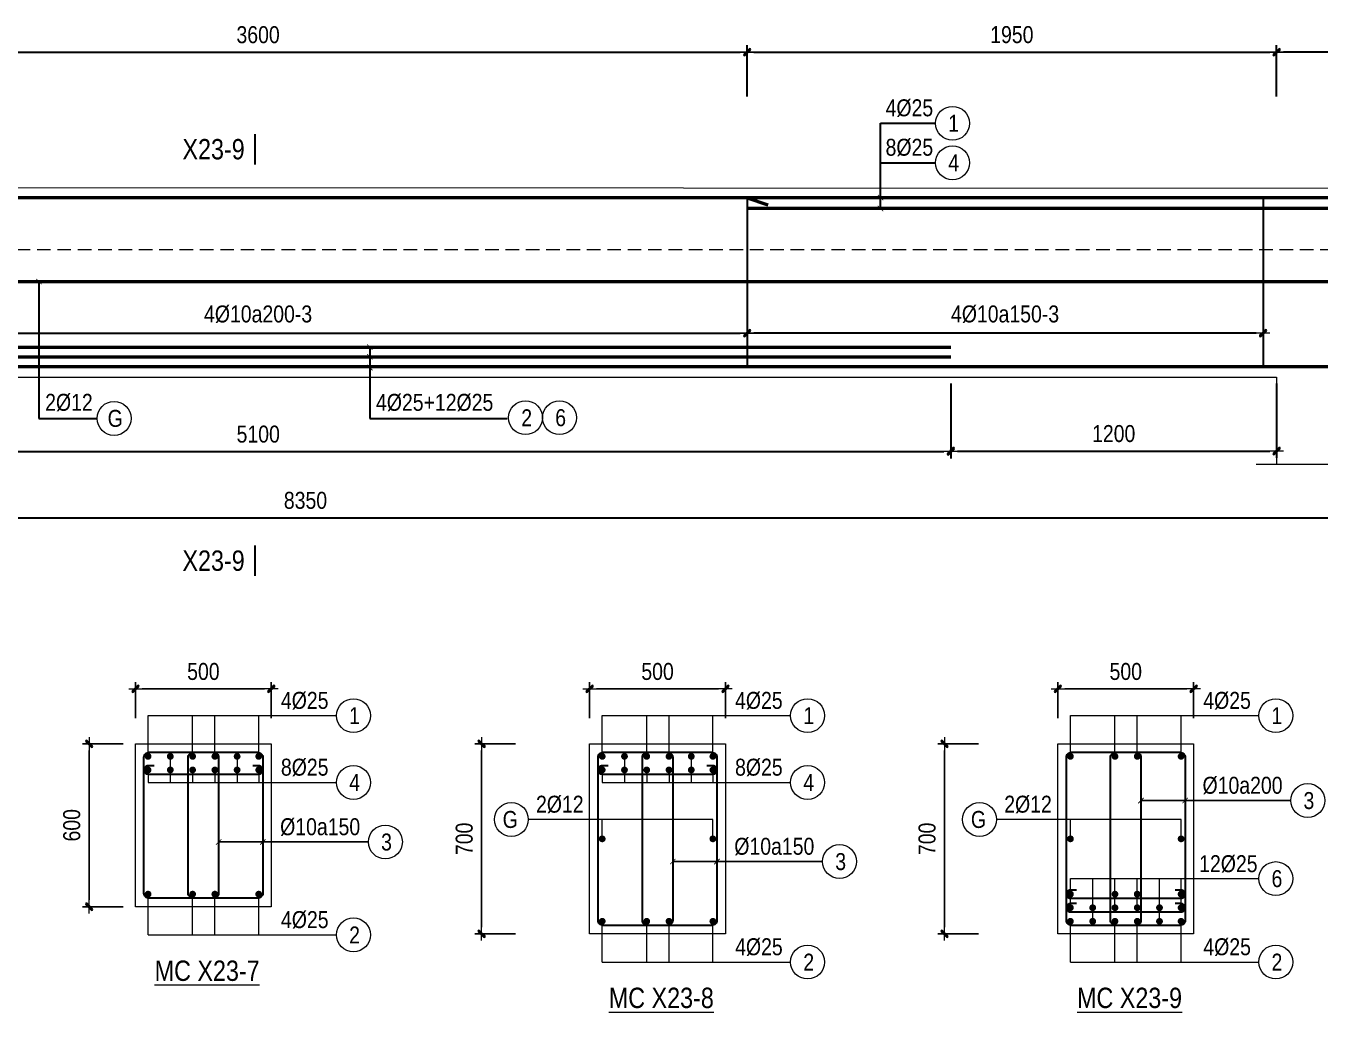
# Model space of a CAD drawing. Header units: millimetres. Extents: x 397144 to 8960116, y 345581 to 674207.
# Drawn here: x 4986558 to 4991324, y 654346 to 657979 of the extents above; entities that cross this region are included whole.
import ezdxf
from ezdxf.enums import TextEntityAlignment as Align
from ezdxf.xclip import XClip

# ---------------------------------------------------------------- set-up
doc = ezdxf.new("R2010")
doc.units = ezdxf.units.MM
doc.header["$XCLIPFRAME"] = 0
doc.header["$PDSIZE"] = -10
doc.linetypes.add('HIDDEN', pattern=[0.375, 0.25, -0.125])
doc.layers.get('0').update_dxf_attribs({"linetype": 'CONTINUOUS'})
doc.layers.get('Defpoints').update_dxf_attribs({"color": 12, "linetype": 'CONTINUOUS'})
for name, color, linetype, lineweight in [('CDAI', 8, 'CONTINUOUS', 30), ('CTHEP', 2, 'CONTINUOUS', 50), ('DBAO', 3, 'CONTINUOUS', 20), ('DGIONG', 4, 'CONTINUOUS', 13), ('KTH', 150, 'CONTINUOUS', 5), ('Net khuat', 8, 'HIDDEN', 13), ('STICK', 1, 'CONTINUOUS', 9), ('TEXT', 7, 'CONTINUOUS', 15)]:
    doc.layers.add(name, color=color, linetype=linetype, lineweight=lineweight)
doc.styles.add('Star-HelCon', font='VHELVCN_0.TTF')
doc.styles.add('TTP-HelCon', font='VHELVCN_0.TTF')
doc.styles.add('VNI-HELVE-CONDENSE', font='VHELVCN_0.TTF')
doc.dimstyles.new('kc-25', dxfattribs={"dimtxt": 62.5, "dimasz": 20, "dimexe": 20, "dimexo": 50, "dimgap": 25, "dimtad": 3, "dimdec": 0, "dimzin": 0, "dimdsep": 46, "dimtxsty": 'VNI-HELVE-CONDENSE', "dimblk": 'DIM', "dimcen": 2.5, "dimclrd": 256, "dimclre": 154, "dimclrt": 7, "dimaunit": 1, "dimadec": 0, "dimazin": 0, "dimtfac": 1, "dimtdec": 0, "dimtix": 1, "dimtmove": 0, "dimatfit": 3, "dimldrblk": 'DOT', "dimfxl": 1, "dimtolj": 1, "dimtzin": 0, "dimarcsym": 0})
doc.dimstyles.new('TTP-25', dxfattribs={"dimscale": 25, "dimtxt": 2.5, "dimasz": 1, "dimexe": 1, "dimexo": 1, "dimgap": 0.09, "dimtad": 0, "dimdec": 4, "dimrnd": 5, "dimzin": 9, "dimdsep": 46, "dimtxsty": 'TTP-HelCon', "dimblk": 'Stick1', "dimcen": 0.09, "dimdle": 1.5, "dimclrd": 256, "dimclre": 256, "dimclrt": 7, "dimadec": 0, "dimazin": 0, "dimtfac": 1, "dimtdec": 4, "dimtmove": 0, "dimatfit": 3, "dimldrblk": '_ArchTick1', "dimfxl": 1, "dimtvp": 1, "dimtolj": 1, "dimtzin": 0, "dimarcsym": 0})

# ---------------------------------------------------------------- blocks, each defined once
blk = doc.blocks.new('Stick1')
at = {"layer": 'STICK'}
h = blk.add_hatch(color=256, dxfattribs=at)
edge = h.paths.add_edge_path()
edge.add_line((0.3, 0.5), (-0.5, -0.3))
edge.add_arc((-0.4, -0.4), 0.141, 135, 315)
edge.add_line((-0.3, -0.5), (0.5, 0.3))
edge.add_arc((0.4, 0.4), 0.141, 315, 495)
blk.add_line((1, 0), (-1, 0), dxfattribs=at)
blk.add_lwpolyline([(0.3, 0.5), (-0.5, -0.3, 1), (-0.3, -0.5), (0.5, 0.3, 1), (0.3, 0.5, 1)], format="xyb", dxfattribs=at)
blk = doc.blocks.new('*D806')
at = {"layer": 'Defpoints', "color": 0, "ltscale": 500, "transparency": 16777216}
for p in [(4986961.8, 655537), (4986961.8, 655403.7), (4987461.8, 655403.7)]:
    blk.add_point(p, dxfattribs=at)
at = {"layer": 'KTH', "lineweight": -2, "ltscale": 500, "transparency": 16777216}
for p, q in [((4986961.8, 655428.7), (4986961.8, 655562)), ((4987461.8, 655428.7), (4987461.8, 655562)), ((4987436.8, 655537), (4986986.8, 655537))]:
    blk.add_line(p, q, dxfattribs=at)
at = {"layer": 'KTH', "lineweight": -2, "ltscale": 500, "transparency": 16777216, "xscale": 25, "yscale": 25, "zscale": 25, "rotation": 180}
blk.add_blockref('Stick1', (4986961.8, 655537), dxfattribs=at)
at = {"layer": 'KTH', "lineweight": -2, "ltscale": 500, "transparency": 16777216, "xscale": 25, "yscale": 25, "zscale": 25}
blk.add_blockref('Stick1', (4987461.8, 655537), dxfattribs=at)
at = {"layer": 'KTH', "color": 7, "ltscale": 500, "transparency": 16777216, "insert": (4987211.8, 655600.8), "char_height": 62.5, "attachment_point": 5, "style": 'TTP-HelCon'}
blk.add_mtext('\\A1;500', dxfattribs=at)
blk = doc.blocks.new('_ArchTick1')
at = {"color": 0, "const_width": 3.81}
blk.add_lwpolyline([(-12.7, -12.7), (12.7, 12.7)], dxfattribs=at)
blk = doc.blocks.new('*D807')
at = {"layer": 'Defpoints', "color": 0, "ltscale": 500, "transparency": 16777216}
for p in [(4986941, 655334.7), (4986791.1, 654734.7), (4986941, 654734.7)]:
    blk.add_point(p, dxfattribs=at)
at = {"layer": 'KTH', "lineweight": -2, "ltscale": 500, "transparency": 16777216}
for p, q in [((4986916, 655334.7), (4986766.1, 655334.7)), ((4986791.1, 655309.7), (4986791.1, 654759.7)), ((4986916, 654734.7), (4986766.1, 654734.7))]:
    blk.add_line(p, q, dxfattribs=at)
at = {"layer": 'KTH', "lineweight": -2, "ltscale": 500, "transparency": 16777216, "xscale": 25, "yscale": 25, "zscale": 25}
for p, rotation in [((4986791.1, 655334.7), 90), ((4986791.1, 654734.7), 270)]:
    blk.add_blockref('Stick1', p, dxfattribs=dict(at, rotation=rotation))
at = {"layer": 'KTH', "color": 7, "ltscale": 500, "transparency": 16777216, "insert": (4986727.3, 655034.7), "char_height": 62.5, "attachment_point": 5, "rotation": 90, "style": 'TTP-HelCon'}
blk.add_mtext('\\A1;600', dxfattribs=at)
blk = doc.blocks.new('DIM')
h = blk.add_hatch(color=1)
h.paths.add_polyline_path([(0.49, 0.29, 1), (0.29, 0.49), (-0.19, 0), (0.19, 0)])
h.paths.add_polyline_path([(0.19, 0), (-0.19, 0), (-0.49, -0.29, 1), (-0.29, -0.49)])
at = {"color": 9}
for p, q in [((-0.19, 0), (-1.5, 0)), ((0.19, 0), (1.5, 0))]:
    blk.add_line(p, q, dxfattribs=at)
at = {"color": 1}
for p, q in [((-0.49, -0.29), (0.29, 0.49)), ((-0.29, -0.49), (0.49, 0.29)), ((-0.19, 0), (0.19, 0))]:
    blk.add_line(p, q, dxfattribs=at)
blk.add_arc((-0.39, -0.39), 0.138, 135, 315, dxfattribs=at)
blk = doc.blocks.new('*D808')
at = {"layer": 'Defpoints', "color": 0, "ltscale": 500, "transparency": 16777216}
for p in [(4988634.1, 655537), (4988634.1, 655403.7), (4989134.1, 655403.7)]:
    blk.add_point(p, dxfattribs=at)
at = {"layer": 'KTH', "lineweight": -2, "ltscale": 500, "transparency": 16777216}
for p, q in [((4988634.1, 655428.7), (4988634.1, 655562)), ((4989134.1, 655428.7), (4989134.1, 655562)), ((4989109.1, 655537), (4988659.1, 655537))]:
    blk.add_line(p, q, dxfattribs=at)
at = {"layer": 'KTH', "lineweight": -2, "ltscale": 500, "transparency": 16777216, "xscale": 25, "yscale": 25, "zscale": 25, "rotation": 180}
blk.add_blockref('Stick1', (4988634.1, 655537), dxfattribs=at)
at = {"layer": 'KTH', "lineweight": -2, "ltscale": 500, "transparency": 16777216, "xscale": 25, "yscale": 25, "zscale": 25}
blk.add_blockref('Stick1', (4989134.1, 655537), dxfattribs=at)
at = {"layer": 'KTH', "color": 7, "ltscale": 500, "transparency": 16777216, "insert": (4988884.1, 655600.8), "char_height": 62.5, "attachment_point": 5, "style": 'TTP-HelCon'}
blk.add_mtext('\\A1;500', dxfattribs=at)
blk = doc.blocks.new('*D809')
at = {"layer": 'Defpoints', "color": 0, "ltscale": 500, "transparency": 16777216}
for p in [(4988386.1, 655334.7), (4988236.3, 654634.7), (4988386.1, 654634.7)]:
    blk.add_point(p, dxfattribs=at)
at = {"layer": 'KTH', "lineweight": -2, "ltscale": 500, "transparency": 16777216}
for p, q in [((4988361.1, 655334.7), (4988211.3, 655334.7)), ((4988236.3, 655309.7), (4988236.3, 654659.7)), ((4988361.1, 654634.7), (4988211.3, 654634.7))]:
    blk.add_line(p, q, dxfattribs=at)
at = {"layer": 'KTH', "lineweight": -2, "ltscale": 500, "transparency": 16777216, "xscale": 25, "yscale": 25, "zscale": 25}
for p, rotation in [((4988236.3, 655334.7), 90), ((4988236.3, 654634.7), 270)]:
    blk.add_blockref('Stick1', p, dxfattribs=dict(at, rotation=rotation))
at = {"layer": 'KTH', "color": 7, "ltscale": 500, "transparency": 16777216, "insert": (4988172.5, 654984.7), "char_height": 62.5, "attachment_point": 5, "rotation": 90, "style": 'TTP-HelCon'}
blk.add_mtext('\\A1;700', dxfattribs=at)
blk = doc.blocks.new('*D810')
at = {"layer": 'Defpoints', "color": 0, "ltscale": 500, "transparency": 16777216}
for p in [(4990358.2, 655537), (4990358.2, 655403.7), (4990858.2, 655403.7)]:
    blk.add_point(p, dxfattribs=at)
at = {"layer": 'KTH', "lineweight": -2, "ltscale": 500, "transparency": 16777216}
for p, q in [((4990358.2, 655428.7), (4990358.2, 655562)), ((4990858.2, 655428.7), (4990858.2, 655562)), ((4990833.2, 655537), (4990383.2, 655537))]:
    blk.add_line(p, q, dxfattribs=at)
at = {"layer": 'KTH', "lineweight": -2, "ltscale": 500, "transparency": 16777216, "xscale": 25, "yscale": 25, "zscale": 25, "rotation": 180}
blk.add_blockref('Stick1', (4990358.2, 655537), dxfattribs=at)
at = {"layer": 'KTH', "lineweight": -2, "ltscale": 500, "transparency": 16777216, "xscale": 25, "yscale": 25, "zscale": 25}
blk.add_blockref('Stick1', (4990858.2, 655537), dxfattribs=at)
at = {"layer": 'KTH', "color": 7, "ltscale": 500, "transparency": 16777216, "insert": (4990608.2, 655600.8), "char_height": 62.5, "attachment_point": 5, "style": 'TTP-HelCon'}
blk.add_mtext('\\A1;500', dxfattribs=at)
blk = doc.blocks.new('*D811')
at = {"layer": 'Defpoints', "color": 0, "ltscale": 500, "transparency": 16777216}
for p in [(4990090.4, 655334.7), (4989940.6, 654634.7), (4990090.4, 654634.7)]:
    blk.add_point(p, dxfattribs=at)
at = {"layer": 'KTH', "lineweight": -2, "ltscale": 500, "transparency": 16777216}
for p, q in [((4990065.4, 655334.7), (4989915.6, 655334.7)), ((4989940.6, 655309.7), (4989940.6, 654659.7)), ((4990065.4, 654634.7), (4989915.6, 654634.7))]:
    blk.add_line(p, q, dxfattribs=at)
at = {"layer": 'KTH', "lineweight": -2, "ltscale": 500, "transparency": 16777216, "xscale": 25, "yscale": 25, "zscale": 25}
for p, rotation in [((4989940.6, 655334.7), 90), ((4989940.6, 654634.7), 270)]:
    blk.add_blockref('Stick1', p, dxfattribs=dict(at, rotation=rotation))
at = {"layer": 'KTH', "color": 7, "ltscale": 500, "transparency": 16777216, "insert": (4989876.7, 654984.7), "char_height": 62.5, "attachment_point": 5, "rotation": 90, "style": 'TTP-HelCon'}
blk.add_mtext('\\A1;700', dxfattribs=at)
blk = doc.blocks.new('*D2039')
at = {"layer": 'Defpoints', "color": 0, "transparency": 16777216}
for p in [(5210108.4, 644032.5), (5210108.4, 643843.5), (5210708.4, 643843.5)]:
    blk.add_point(p, dxfattribs=at)
at = {"layer": 'KTH', "lineweight": -2, "transparency": 16777216}
for p, q in [((5210108.4, 643868.5), (5210108.4, 644057.5)), ((5210683.4, 644032.5), (5210133.4, 644032.5)), ((5210708.4, 643868.5), (5210708.4, 644057.5))]:
    blk.add_line(p, q, dxfattribs=at)
at = {"layer": 'KTH', "lineweight": -2, "transparency": 16777216, "xscale": 25, "yscale": 25, "zscale": 25, "rotation": 180}
blk.add_blockref('Stick1', (5210108.4, 644032.5), dxfattribs=at)
at = {"layer": 'KTH', "lineweight": -2, "transparency": 16777216, "xscale": 25, "yscale": 25, "zscale": 25}
blk.add_blockref('Stick1', (5210708.4, 644032.5), dxfattribs=at)
at = {"layer": 'KTH', "color": 7, "transparency": 16777216, "insert": (5210408.4, 644096.4), "char_height": 62.5, "attachment_point": 5, "style": 'TTP-HelCon'}
blk.add_mtext('\\A1;600', dxfattribs=at)
blk = doc.blocks.new('*D2041')
at = {"layer": 'Defpoints', "color": 0, "transparency": 16777216}
for p in [(5208158.4, 643070.8), (5210058.4, 643066.8), (5208158.4, 642996.8)]:
    blk.add_point(p, dxfattribs=at)
at = {"layer": 'KTH', "lineweight": -2, "transparency": 16777216}
for p, q in [((5208158.4, 643045.8), (5208158.4, 642971.8)), ((5210058.4, 643041.8), (5210058.4, 642971.8)), ((5210033.4, 642996.8), (5208183.4, 642996.8))]:
    blk.add_line(p, q, dxfattribs=at)
at = {"layer": 'KTH', "lineweight": -2, "transparency": 16777216, "xscale": 25, "yscale": 25, "zscale": 25, "rotation": 180}
blk.add_blockref('Stick1', (5208158.4, 642996.8), dxfattribs=at)
at = {"layer": 'KTH', "lineweight": -2, "transparency": 16777216, "xscale": 25, "yscale": 25, "zscale": 25}
blk.add_blockref('Stick1', (5210058.4, 642996.8), dxfattribs=at)
at = {"layer": 'KTH', "color": 7, "transparency": 16777216, "insert": (5209108.4, 643066.8), "char_height": 62.5, "attachment_point": 5, "style": 'TTP-HelCon'}
blk.add_mtext('\\A1;4Þ10a150-3', dxfattribs=at)
blk = doc.blocks.new('*D2043')
at = {"layer": 'Defpoints', "color": 0, "transparency": 16777216}
for p in [(5210108.4, 644032.5), (5208158.4, 643843.5), (5210108.4, 643843.5)]:
    blk.add_point(p, dxfattribs=at)
at = {"layer": 'KTH', "lineweight": -2, "transparency": 16777216}
for p, q in [((5208158.4, 643868.5), (5208158.4, 644057.5)), ((5208183.4, 644032.5), (5210083.4, 644032.5)), ((5210108.4, 643868.5), (5210108.4, 644057.5))]:
    blk.add_line(p, q, dxfattribs=at)
at = {"layer": 'KTH', "lineweight": -2, "transparency": 16777216, "xscale": 25, "yscale": 25, "zscale": 25, "rotation": 180}
blk.add_blockref('Stick1', (5208158.4, 644032.5), dxfattribs=at)
at = {"layer": 'KTH', "lineweight": -2, "transparency": 16777216, "xscale": 25, "yscale": 25, "zscale": 25}
blk.add_blockref('Stick1', (5210108.4, 644032.5), dxfattribs=at)
at = {"layer": 'KTH', "color": 7, "transparency": 16777216, "insert": (5209133.4, 644096.4), "char_height": 62.5, "attachment_point": 5, "style": 'TTP-HelCon'}
blk.add_mtext('\\A1;1950', dxfattribs=at)
blk = doc.blocks.new('*D2023')
at = {"layer": 'Defpoints', "color": 0, "transparency": 16777216}
for p in [(5202356.3, 642515.1), (5210708.4, 642515.1), (5210708.4, 642317.1)]:
    blk.add_point(p, dxfattribs=at)
at = {"layer": 'KTH', "lineweight": -2, "transparency": 16777216}
for p, q in [((5202356.3, 642490.1), (5202356.3, 642292.1)), ((5210708.4, 642490.1), (5210708.4, 642292.1)), ((5202381.3, 642317.1), (5210683.4, 642317.1))]:
    blk.add_line(p, q, dxfattribs=at)
at = {"layer": 'KTH', "lineweight": -2, "transparency": 16777216, "xscale": 25, "yscale": 25, "zscale": 25, "rotation": 180}
blk.add_blockref('Stick1', (5202356.3, 642317.1), dxfattribs=at)
at = {"layer": 'KTH', "lineweight": -2, "transparency": 16777216, "xscale": 25, "yscale": 25, "zscale": 25}
blk.add_blockref('Stick1', (5210708.4, 642317.1), dxfattribs=at)
at = {"layer": 'KTH', "color": 7, "transparency": 16777216, "insert": (5206532.4, 642380.9), "char_height": 62.5, "attachment_point": 5, "style": 'TTP-HelCon'}
blk.add_mtext('\\A1;8350', dxfattribs=at)
blk = doc.blocks.new('*D2018')
at = {"layer": 'Defpoints', "color": 0, "transparency": 16777216}
for p in [(5203808.4, 642835.2), (5208908.4, 642772.6), (5208908.4, 642561)]:
    blk.add_point(p, dxfattribs=at)
at = {"layer": 'KTH', "lineweight": -2, "transparency": 16777216}
for p, q in [((5203808.4, 642810.2), (5203808.4, 642536)), ((5208908.4, 642747.6), (5208908.4, 642536)), ((5203833.4, 642561), (5208883.4, 642561))]:
    blk.add_line(p, q, dxfattribs=at)
at = {"layer": 'KTH', "lineweight": -2, "transparency": 16777216, "xscale": 25, "yscale": 25, "zscale": 25, "rotation": 180}
blk.add_blockref('Stick1', (5203808.4, 642561), dxfattribs=at)
at = {"layer": 'KTH', "lineweight": -2, "transparency": 16777216, "xscale": 25, "yscale": 25, "zscale": 25}
blk.add_blockref('Stick1', (5208908.4, 642561), dxfattribs=at)
at = {"layer": 'KTH', "color": 7, "transparency": 16777216, "insert": (5206358.4, 642624.9), "char_height": 62.5, "attachment_point": 5, "style": 'TTP-HelCon'}
blk.add_mtext('\\A1;5100', dxfattribs=at)
blk = doc.blocks.new('*D2019')
at = {"layer": 'Defpoints', "color": 0, "transparency": 16777216}
for p in [(5208908.4, 642837.3), (5210108.4, 642837.2), (5210108.4, 642563)]:
    blk.add_point(p, dxfattribs=at)
at = {"layer": 'KTH', "lineweight": -2, "transparency": 16777216}
for p, q in [((5208908.4, 642812.3), (5208908.4, 642538)), ((5210108.4, 642812.2), (5210108.4, 642538)), ((5208933.4, 642563), (5210083.4, 642563))]:
    blk.add_line(p, q, dxfattribs=at)
at = {"layer": 'KTH', "lineweight": -2, "transparency": 16777216, "xscale": 25, "yscale": 25, "zscale": 25, "rotation": 180}
blk.add_blockref('Stick1', (5208908.4, 642563), dxfattribs=at)
at = {"layer": 'KTH', "lineweight": -2, "transparency": 16777216, "xscale": 25, "yscale": 25, "zscale": 25}
blk.add_blockref('Stick1', (5210108.4, 642563), dxfattribs=at)
at = {"layer": 'KTH', "color": 7, "transparency": 16777216, "insert": (5209508.4, 642626.9), "char_height": 62.5, "attachment_point": 5, "style": 'TTP-HelCon'}
blk.add_mtext('\\A1;1200', dxfattribs=at)
blk = doc.blocks.new('*D2021')
at = {"layer": 'Defpoints', "color": 0, "transparency": 16777216}
for p in [(5208158.4, 644032.3), (5204557.4, 643843.3), (5208158.4, 643868.5)]:
    blk.add_point(p, dxfattribs=at)
at = {"layer": 'KTH', "lineweight": -2, "transparency": 16777216}
for p, q in [((5204557.4, 643868.3), (5204557.4, 644057.3)), ((5204582.4, 644032.3), (5208133.4, 644032.3)), ((5208158.4, 643893.5), (5208158.4, 644057.3))]:
    blk.add_line(p, q, dxfattribs=at)
at = {"layer": 'KTH', "lineweight": -2, "transparency": 16777216, "xscale": 25, "yscale": 25, "zscale": 25, "rotation": 180}
blk.add_blockref('Stick1', (5204557.4, 644032.3), dxfattribs=at)
at = {"layer": 'KTH', "lineweight": -2, "transparency": 16777216, "xscale": 25, "yscale": 25, "zscale": 25}
blk.add_blockref('Stick1', (5208158.4, 644032.3), dxfattribs=at)
at = {"layer": 'KTH', "color": 7, "transparency": 16777216, "insert": (5206357.9, 644096.1), "char_height": 62.5, "attachment_point": 5, "style": 'TTP-HelCon'}
blk.add_mtext('\\A1;3600', dxfattribs=at)
blk = doc.blocks.new('*D2022')
at = {"layer": 'Defpoints', "color": 0, "transparency": 16777216}
for p in [(5204557.4, 643136.8), (5208158.4, 643136.9), (5208158.4, 642996.8)]:
    blk.add_point(p, dxfattribs=at)
at = {"layer": 'KTH', "lineweight": -2, "transparency": 16777216}
for p, q in [((5204557.4, 643111.8), (5204557.4, 642971.8)), ((5208158.4, 643111.9), (5208158.4, 642971.8)), ((5204582.4, 642996.8), (5208133.4, 642996.8))]:
    blk.add_line(p, q, dxfattribs=at)
at = {"layer": 'KTH', "lineweight": -2, "transparency": 16777216, "xscale": 25, "yscale": 25, "zscale": 25, "rotation": 180}
blk.add_blockref('Stick1', (5204557.4, 642996.8), dxfattribs=at)
at = {"layer": 'KTH', "lineweight": -2, "transparency": 16777216, "xscale": 25, "yscale": 25, "zscale": 25}
blk.add_blockref('Stick1', (5208158.4, 642996.8), dxfattribs=at)
at = {"layer": 'KTH', "color": 7, "transparency": 16777216, "insert": (5206357.9, 643066.7), "char_height": 62.5, "attachment_point": 5, "style": 'TTP-HelCon'}
blk.add_mtext('\\A1;4Þ10a200-3', dxfattribs=at)
blk = doc.blocks.new('MC')
at = {"layer": 'CTHEP', "const_width": 10}
blk.add_lwpolyline([(0, 150), (0, 0)], dxfattribs=at)
at = {"layer": 'TEXT', "style": 'TTP-HelCon'}
blk.add_attdef('A', text='', height=100, dxfattribs=at).set_placement((-50, 25.5), align=Align.RIGHT)
blk = doc.blocks.new('AX-23')
at = {"layer": 'CDAI', "ltscale": 52.5}
for p, q in [((5208158.41369, 643499.90734), (5208158.41369, 642874.15865)), ((5210058.41369, 643500.14104), (5210058.41369, 642874.13901))]:
    blk.add_line(p, q, dxfattribs=at)
at = {"layer": 'CTHEP'}
for p, q in [((5208158.41369, 643496.14547), (5208234.85598, 643470.37475)), ((5208158.41369, 643457.30381), (5210651.95961, 643457.31198)), ((5202243.18531, 643187.27665), (5210524.09412, 643187.23454)), ((5203808.4383, 642945.45901), (5208908.41107, 642945.40516)), ((5203808.43826, 642909.82006), (5208908.41103, 642909.7662))]:
    blk.add_line(p, q, dxfattribs=at)
for points in [[(5210678.44019, 643496.13721), (5163537.28851, 643496.29177)], [(5163595.52747, 643250.68189), (5163595.52747, 642974.29181), (5170027.41841, 642974.27066), (5170607.28015, 642874.26875), (5179208.43687, 642874.24047), (5179782.48238, 642974.23858), (5186008.5266, 642974.2181), (5186608.43827, 642874.21613), (5195208.43895, 642874.18785), (5195804.61955, 642974.18589), (5202007.80519, 642974.16549), (5202608.43826, 642874.16351), (5210608.44019, 642874.13721), (5210608.44019, 643335.29438)]]:
    blk.add_lwpolyline(points, dxfattribs=at)
at = {"layer": 'DBAO'}
for points in [[(5202356.34312, 643535.01214), (5210708.4402, 643531.54027), (5210708.4402, 642935.13721), (5210708.4402, 642935.13721), (5210708.4402, 642515.13721)], [(5202608.43826, 642514.90734), (5202608.43826, 642834.90734), (5210108.41267, 642835.14104), (5210108.4094, 642515.14027)]]:
    blk.add_lwpolyline(points, dxfattribs=at)
at = {"layer": 'DGIONG'}
blk.add_lwpolyline([(5210033.41369, 642515.14104), (5210408.44019, 642515.13721), (5210408.44019, 642590.13721), (5210558.44019, 642440.13721), (5210558.44019, 642515.13721), (5210783.4402, 642515.13721)], dxfattribs=at)
for centre in [(5208914.9727, 643770.09294), (5208914.9727, 643624.79394), (5205827.63084, 642683.20288), (5207342.77458, 642685.80821), (5207467.77458, 642685.80821)]:
    blk.add_circle(centre, 62.5, dxfattribs=at)
at = {"layer": 'Net khuat', "ltscale": 200}
blk.add_lwpolyline([(5163507.28851, 642935.29177), (5163507.28851, 642935.29177), (5163807.28851, 642935.29177), (5163807.28851, 643305.29177), (5210408.4402, 643305.13721), (5210408.4402, 642935.13721), (5210408.4402, 642935.13721), (5210708.4402, 642935.13721)], dxfattribs=at)
at = {"xscale": 0.75, "yscale": 0.75, "zscale": 0.75}
for p in [(5206346.13796, 643618.1684), (5206346.13796, 642102.51113)]:
    blk.add_blockref('MC', p, dxfattribs=at).add_auto_attribs({'A': 'X23-9'})
at = {"layer": 'TEXT', "style": 'TTP-HelCon'}
for s, p in [('4Þ25', (5208668.46264, 643795.94588)), ('8Þ25', (5208668.46264, 643650.64688)), ('2Þ12', (5205573.82297, 642711.09993, 0)), ('4Þ25+12Þ25', (5206792.07484, 642711.0427))]:
    blk.add_text(s, height=62.5, dxfattribs=at).set_placement(p)
at = {"layer": 'TEXT', "style": 'Star-HelCon'}
for s, p in [('1', (5208919.13936, 643770.09294)), ('4', (5208919.13936, 643624.79394)), ('G', (5205831.79751, 642683.20288)), ('2', (5207346.94125, 642685.80821)), ('6', (5207471.94125, 642685.80821))]:
    blk.add_text(s, height=62.5, dxfattribs=at).set_placement(p, align=Align.MIDDLE)
at = {"layer": 'KTH'}
for base, p1, p2, picture, middle in [((5208158.41369, 644032.30168), (5204557.43826, 643843.30168), (5208158.41369, 643868.53538), '*D2021', (5206357.92597, 644096.13502)), ((5210108.41369, 644032.53538), (5210708.4402, 643843.53155), (5210108.41369, 643843.53538), '*D2039', (5210408.42694, 644096.36871)), ((5208908.41103, 642561.02671), (5203808.43826, 642835.24456), (5208908.41103, 642772.57768), '*D2018', (5206358.42465, 642624.86005)), ((5210108.41103, 642563.03173), (5208908.41103, 642837.26392), (5210108.41103, 642837.24958), '*D2019', (5209508.41103, 642626.86506)), ((5210708.4402, 642317.10317), (5202356.34312, 642515.08104), (5210708.4402, 642515.13721), '*D2023', (5206532.39166, 642380.9365))]:
    dim = blk.add_linear_dim(base=base, p1=p1, p2=p2, dimstyle='TTP-25', override={"dimtmove": 1}, dxfattribs=at)
    dim.commit()
    dim.dimension.update_dxf_attribs({"geometry": picture, "text_midpoint": middle})
dim = blk.add_linear_dim(base=(5210108.41369, 644032.53538), p1=(5208158.41369, 643843.53538), p2=(5210108.41369, 643843.53538), angle=180, dimstyle='TTP-25', override={"dimtmove": 1}, dxfattribs=at)
dim.commit()
dim.dimension.update_dxf_attribs({"geometry": '*D2043', "text_midpoint": (5209133.41369, 644096.36871)})
dim = blk.add_linear_dim(base=(5208158.41369, 642996.7761), p1=(5204557.43826, 643136.78928), p2=(5208158.41369, 643136.85291), text='4Þ10a200-3', dimstyle='TTP-25', override={"dimtmove": 1}, dxfattribs=at)
dim.commit()
dim.dimension.update_dxf_attribs({"geometry": '*D2022', "text_midpoint": (5206357.92597, 643066.69277)})
dim = blk.add_linear_dim(base=(5208158.41369, 642996.8361), p1=(5210058.41369, 643066.84928), p2=(5208158.41369, 643070.83611), angle=180, text='4Þ10a150-3', dimstyle='TTP-25', override={"dimtmove": 1}, dxfattribs=at)
dim.commit()
dim.dimension.update_dxf_attribs({"geometry": '*D2041', "text_midpoint": (5209108.41369, 643066.75277)})
at = {"layer": 'DGIONG'}
for points in [[(5208649.95088, 643496.28483), (5208649.95061, 643770.09294), (5208852.4727, 643770.09294)], [(5208649.95052, 643456.28483), (5208649.95026, 643624.79394), (5208852.47234, 643624.79394)], [(5205550.81279, 643187.24745), (5205550.81094, 642683.20288), (5205765.13084, 642683.20288)], [(5206769.06345, 642945.85821), (5206769.06319, 642718.7846), (5206769.06319, 642718.78511)], [(5206769.06308, 642910.21925), (5206769.06281, 642683.14564), (5207274.50633, 642682.81408)], [(5206769.06308, 642870.1899), (5206769.06281, 642683.14564), (5207203.01607, 642683.14564)]]:
    blk.add_leader(points, dimstyle='kc-25', override={"dimtad": 0, "dimldrblk": 'ArchTick', "dimfxl": 100, "dimarcsym": 1}, dxfattribs=at)

msp = doc.modelspace()

# ---------------------------------------------------------------- linework, layer by layer
at = {"layer": 'CDAI'}
for points in [[(4987011.81318, 655303.45862), (4987411.81318, 655303.45862, -0.4142135624), (4987430.56318, 655284.70862), (4987430.56318, 654784.70862, -0.4142135624), (4987411.81318, 654765.95862), (4987011.81318, 654765.95862, -0.4142135624), (4986993.06318, 654784.70862), (4986993.06318, 655284.70862, -0.4142135624)], [(4987174.56318, 655303.45862), (4987249.06318, 655303.45862, -0.4142135624), (4987267.81318, 655284.70862), (4987267.81318, 654784.70862, -0.4142135624), (4987249.06318, 654765.95862), (4987174.56318, 654765.95862, -0.4142135624), (4987155.81318, 654784.70862), (4987155.81318, 655284.70862, -0.4142135624)], [(4988684.10721, 655303.45862), (4989084.10721, 655303.45862, -0.4142135624), (4989102.85721, 655284.70862), (4989102.85721, 654684.70862, -0.4142135624), (4989084.10721, 654665.95862), (4988684.10721, 654665.95862, -0.4142135624), (4988665.35721, 654684.70862), (4988665.35721, 655284.70862, -0.4142135624)], [(4988846.85721, 655303.45862), (4988921.35721, 655303.45862, -0.4142135624), (4988940.10721, 655284.70862), (4988940.10721, 654684.70862, -0.4142135624), (4988921.35721, 654665.95862), (4988846.85721, 654665.95862, -0.4142135624), (4988828.10721, 654684.70862), (4988828.10721, 655284.70862, -0.4142135624)], [(4990408.17083, 655303.45862), (4990808.17083, 655303.45862, -0.4142135624), (4990826.92083, 655284.70862), (4990826.92083, 654684.70862, -0.4142135624), (4990808.17083, 654665.95862), (4990408.17083, 654665.95862, -0.4142135624), (4990389.42083, 654684.70862), (4990389.42083, 655284.70862, -0.4142135624)], [(4990570.92083, 655303.45862), (4990645.42083, 655303.45862, -0.4142135624), (4990664.17083, 655284.70862), (4990664.17083, 654684.70862, -0.4142135624), (4990645.42083, 654665.95862), (4990570.92083, 654665.95862, -0.4142135624), (4990552.17083, 654684.70862), (4990552.17083, 655284.70862, -0.4142135624)]]:
    msp.add_lwpolyline(points, format="xyb", close=True, dxfattribs=at)
for points in [[(4987029.98317, 655253.45862), (4987008.06318, 655253.45862, 0.4142135624), (4986993.06318, 655238.45862), (4986993.06318, 655238.45862, 0.4142135624), (4987008.06318, 655223.45862), (4987415.56318, 655223.45862, 0.4142135624), (4987430.56318, 655238.45862), (4987430.56318, 655238.45862, 0.4142135624), (4987415.56318, 655253.45862), (4987393.64319, 655253.45862)], [(4988702.2772, 655253.45862), (4988680.35721, 655253.45862, 0.4142135624), (4988665.35721, 655238.45862), (4988665.35721, 655238.45862, 0.4142135624), (4988680.35721, 655223.45862), (4989087.85721, 655223.45862, 0.4142135624), (4989102.85721, 655238.45862), (4989102.85721, 655238.45862, 0.4142135624), (4989087.85721, 655253.45862), (4989065.93722, 655253.45862)], [(4990426.34082, 654795.95862), (4990404.42083, 654795.95862, 0.4142135624), (4990389.42083, 654780.95862), (4990389.42083, 654780.95862, 0.4142135624), (4990404.42083, 654765.95862), (4990811.92083, 654765.95862, 0.4142135624), (4990826.92083, 654780.95862), (4990826.92083, 654780.95862, 0.4142135624), (4990811.92083, 654795.95862), (4990790.00084, 654795.95862)], [(4990426.34082, 654745.95862), (4990404.42083, 654745.95862, 0.4142135624), (4990389.42083, 654730.95862), (4990389.42083, 654730.95862, 0.4142135624), (4990404.42083, 654715.95862), (4990811.92083, 654715.95862, 0.4142135624), (4990826.92083, 654730.95862), (4990826.92083, 654730.95862, 0.4142135624), (4990811.92083, 654745.95862), (4990790.00084, 654745.95862)]]:
    msp.add_lwpolyline(points, format="xyb", dxfattribs=at)
at = {"layer": 'CTHEP', "const_width": 12.5}
for points in [[(4987001.81318, 655288.45862, 1), (4987014.31318, 655288.45862, 1)], [(4987083.81318, 655288.45862, 1), (4987096.31318, 655288.45862, 1)], [(4987165.81318, 655288.45862, 1), (4987178.31318, 655288.45862, 1)], [(4987247.81318, 655288.45862, 1), (4987260.31318, 655288.45862, 1)], [(4987329.81318, 655288.45862, 1), (4987342.31318, 655288.45862, 1)], [(4987409.31318, 655288.45862, 1), (4987421.81318, 655288.45862, 1)], [(4988674.10721, 655288.45862, 1), (4988686.60721, 655288.45862, 1)], [(4988756.10721, 655288.45862, 1), (4988768.60721, 655288.45862, 1)], [(4988838.10721, 655288.45862, 1), (4988850.60721, 655288.45862, 1)], [(4988920.10721, 655288.45862, 1), (4988932.60721, 655288.45862, 1)], [(4989002.10721, 655288.45862, 1), (4989014.60721, 655288.45862, 1)], [(4989081.60721, 655288.45862, 1), (4989094.10721, 655288.45862, 1)], [(4990398.17083, 655288.45862, 1), (4990410.67083, 655288.45862, 1)], [(4990562.17083, 655288.45862, 1), (4990574.67083, 655288.45862, 1)], [(4990644.17083, 655288.45862, 1), (4990656.67083, 655288.45862, 1)], [(4990805.67083, 655288.45862, 1), (4990818.17083, 655288.45862, 1)], [(4987001.81318, 655238.45862, 1), (4987014.31318, 655238.45862, 1)], [(4987083.81318, 655238.45862, 1), (4987096.31318, 655238.45862, 1)], [(4987165.81318, 655238.45862, 1), (4987178.31318, 655238.45862, 1)], [(4987247.81318, 655238.45862, 1), (4987260.31318, 655238.45862, 1)], [(4987329.81318, 655238.45862, 1), (4987342.31318, 655238.45862, 1)], [(4987409.31318, 655238.45862, 1), (4987421.81318, 655238.45862, 1)], [(4988674.10721, 655238.45862, 1), (4988686.60721, 655238.45862, 1)], [(4988756.10721, 655238.45862, 1), (4988768.60721, 655238.45862, 1)], [(4988838.10721, 655238.45862, 1), (4988850.60721, 655238.45862, 1)], [(4988920.10721, 655238.45862, 1), (4988932.60721, 655238.45862, 1)], [(4989002.10721, 655238.45862, 1), (4989014.60721, 655238.45862, 1)], [(4989081.60721, 655238.45862, 1), (4989094.10721, 655238.45862, 1)], [(4988686.60721, 654984.70862, -1), (4988674.10721, 654984.70862, -1)], [(4989081.60721, 654984.70862, 1), (4989094.10721, 654984.70862, 1)], [(4990410.67083, 654984.70862, -1), (4990398.17083, 654984.70862, -1)], [(4990805.67083, 654984.70862, 1), (4990818.17083, 654984.70862, 1)], [(4987001.81318, 654780.95862, 1), (4987014.31318, 654780.95862, 1)], [(4987165.81318, 654780.95862, 1), (4987178.31318, 654780.95862, 1)], [(4987247.81318, 654780.95862, 1), (4987260.31318, 654780.95862, 1)], [(4987409.31318, 654780.95862, 1), (4987421.81318, 654780.95862, 1)], [(4990398.17083, 654780.95862, 1), (4990410.67083, 654780.95862, 1)], [(4990562.17083, 654780.95862, 1), (4990574.67083, 654780.95862, 1)], [(4990644.17083, 654780.95862, 1), (4990656.67083, 654780.95862, 1)], [(4990805.67083, 654780.95862, 1), (4990818.17083, 654780.95862, 1)], [(4990398.17083, 654730.95862, 1), (4990410.67083, 654730.95862, 1)], [(4990480.17083, 654730.95862, 1), (4990492.67083, 654730.95862, 1)], [(4990562.17083, 654730.95862, 1), (4990574.67083, 654730.95862, 1)], [(4990644.17083, 654730.95862, 1), (4990656.67083, 654730.95862, 1)], [(4990726.17083, 654730.95862, 1), (4990738.67083, 654730.95862, 1)], [(4990805.67083, 654730.95862, 1), (4990818.17083, 654730.95862, 1)], [(4988674.10721, 654680.95862, 1), (4988686.60721, 654680.95862, 1)], [(4988838.10721, 654680.95862, 1), (4988850.60721, 654680.95862, 1)], [(4988920.10721, 654680.95862, 1), (4988932.60721, 654680.95862, 1)], [(4989081.60721, 654680.95862, 1), (4989094.10721, 654680.95862, 1)], [(4990398.17083, 654680.95862, 1), (4990410.67083, 654680.95862, 1)], [(4990480.17083, 654680.95862, 1), (4990492.67083, 654680.95862, 1)], [(4990562.17083, 654680.95862, 1), (4990574.67083, 654680.95862, 1)], [(4990644.17083, 654680.95862, 1), (4990656.67083, 654680.95862, 1)], [(4990726.17083, 654680.95862, 1), (4990738.67083, 654680.95862, 1)], [(4990805.67083, 654680.95862, 1), (4990818.17083, 654680.95862, 1)]]:
    msp.add_lwpolyline(points, format="xyb", close=True, dxfattribs=at)
at = {"layer": 'DBAO', "flags": 128}
for points in [[(4986961.81318, 655334.70862), (4987461.81318, 655334.70862)], [(4987461.81318, 655334.70862), (4987461.81318, 654734.70862), (4986961.81318, 654734.70862), (4986961.81318, 655334.70862)], [(4988634.10721, 655334.70862), (4989134.10721, 655334.70862)], [(4989134.10721, 655334.70862), (4989134.10721, 654634.70862), (4988634.10721, 654634.70862), (4988634.10721, 655334.70862)], [(4990358.17083, 655334.70862), (4990858.17083, 655334.70862)], [(4990858.17083, 655334.70862), (4990858.17083, 654634.70862), (4990358.17083, 654634.70862), (4990358.17083, 655334.70862)]]:
    msp.add_lwpolyline(points, dxfattribs=at)
at = {"layer": 'DGIONG'}
for p, q in [((4987008.06318, 655288.45862), (4987008.06318, 655438.45862)), ((4987008.06318, 655438.45862), (4987701.81318, 655438.45862)), ((4987172.06318, 655288.45862), (4987172.06318, 655438.45862)), ((4987254.06318, 655288.45862), (4987254.06318, 655438.45862)), ((4987415.56318, 655288.45862), (4987415.56318, 655438.45862)), ((4988680.35721, 655288.45862), (4988680.35721, 655438.45862)), ((4988680.35721, 655438.45862), (4989374.10721, 655438.45862)), ((4988844.35721, 655288.45862), (4988844.35721, 655438.45862)), ((4988926.35721, 655288.45862), (4988926.35721, 655438.45862)), ((4989087.85721, 655288.45862), (4989087.85721, 655438.45862)), ((4990404.42083, 655288.45862), (4990404.42083, 655438.45862)), ((4990404.42083, 655438.45862), (4991098.17083, 655438.45862)), ((4990568.42083, 655288.45862), (4990568.42083, 655438.45862)), ((4990650.42083, 655288.45862), (4990650.42083, 655438.45862)), ((4990811.92083, 655288.45862), (4990811.92083, 655438.45862)), ((4987090.06318, 655288.45862), (4987090.06318, 655192.41412)), ((4987336.06318, 655288.45862), (4987336.06318, 655192.41412)), ((4988762.35721, 655288.45862), (4988762.35721, 655192.41412)), ((4989008.35721, 655288.45862), (4989008.35721, 655192.41412)), ((4987008.06318, 655238.45862), (4987008.06318, 655192.41412)), ((4987172.06318, 655238.45862), (4987172.06318, 655192.41412)), ((4987254.06318, 655238.45862), (4987254.06318, 655192.41412)), ((4987415.56318, 655238.45862), (4987415.56318, 655192.41412)), ((4988680.35721, 655238.45862), (4988680.35721, 655192.41412)), ((4988844.35721, 655238.45862), (4988844.35721, 655192.41412)), ((4988926.35721, 655238.45862), (4988926.35721, 655192.41412)), ((4989087.85721, 655238.45862), (4989087.85721, 655192.41412)), ((4987008.06318, 655192.41412), (4987701.81318, 655192.41412)), ((4988680.35721, 655192.41412), (4989374.10721, 655192.41412)), ((4989087.85721, 655056.09041), (4988408.3097, 655056.09041)), ((4988680.35721, 654984.70862), (4988680.35721, 655056.09041)), ((4989087.85721, 654984.70862), (4989087.85721, 655056.09041)), ((4990811.92083, 655056.09041), (4990132.37331, 655056.09041)), ((4990404.42083, 654984.70862), (4990404.42083, 655056.09041)), ((4990811.92083, 654984.70862), (4990811.92083, 655056.09041)), ((4990404.42083, 654838.11955), (4991098.17083, 654838.11955)), ((4990404.42083, 654730.95862), (4990404.42083, 654838.11955)), ((4990486.42083, 654680.95862), (4990486.42083, 654838.11955)), ((4990568.42083, 654724.70862), (4990568.42083, 654838.11955)), ((4990650.42083, 654724.70862), (4990650.42083, 654838.11955)), ((4990732.42083, 654680.95862), (4990732.42083, 654838.11955)), ((4990811.92083, 654724.70862), (4990811.92083, 654838.11955)), ((4987008.06318, 654630.95862), (4987008.06318, 654780.95862)), ((4987172.06318, 654630.95862), (4987172.06318, 654780.95862)), ((4987254.06318, 654630.95862), (4987254.06318, 654780.95862)), ((4987415.56318, 654630.95862), (4987415.56318, 654780.95862)), ((4988680.35721, 654530.95862), (4988680.35721, 654680.95862)), ((4988844.35721, 654530.95862), (4988844.35721, 654680.95862)), ((4988926.35721, 654530.95862), (4988926.35721, 654680.95862)), ((4989087.85721, 654530.95862), (4989087.85721, 654680.95862)), ((4990404.42083, 654530.95862), (4990404.42083, 654680.95862)), ((4990568.42083, 654530.95862), (4990568.42083, 654680.95862)), ((4990650.42083, 654530.95862), (4990650.42083, 654680.95862)), ((4990811.92083, 654530.95862), (4990811.92083, 654680.95862)), ((4987008.06318, 654630.95862), (4987701.81318, 654630.95862)), ((4988680.35721, 654530.95862), (4989374.10721, 654530.95862)), ((4990404.42083, 654530.95862), (4991098.17083, 654530.95862))]:
    msp.add_line(p, q, dxfattribs=at)
for centre in [(4987764.31318, 655438.45862), (4989436.60721, 655438.45862), (4991160.67083, 655438.45862), (4987764.31318, 655192.41412), (4989436.60721, 655192.41412), (4991278.25873, 655125.76024), (4988345.8097, 655056.09041), (4990069.87331, 655056.09041), (4987881.90109, 654973.09339), (4989554.19512, 654900.99759), (4991160.67083, 654838.11955), (4987764.31318, 654630.95862), (4989436.60721, 654530.95862), (4991160.67083, 654530.95862)]:
    msp.add_circle(centre, 62.5, dxfattribs=at)

# ---------------------------------------------------------------- block references
at = {"layer": 'CDAI'}
ref = msp.add_blockref('AX-23', (-218944.67802, 13850.22571), dxfattribs=at)
XClip(ref).set_block_clipping_path([(5195043.9362713974, 641850.9331144057), (5210936.8226055531, 644184.841803416)])

# ---------------------------------------------------------------- texts
at = {"layer": 'TEXT', "style": 'TTP-HelCon'}
for s, p in [('4Þ25', (4987497.27152, 655463.45862)), ('4Þ25', (4989169.56555, 655463.45862)), ('4Þ25', (4990893.62916, 655463.45862)), ('8Þ25', (4987497.27152, 655217.41412)), ('8Þ25', (4989169.56555, 655217.41412)), ('Þ10a200', (4990890.85504, 655150.76024)), ('2Þ12', (4988436.60136, 655081.09041)), ('2Þ12', (4990160.66498, 655081.09041)), ('Þ10a150', (4987494.49739, 654998.09339)), ('Þ10a150', (4989166.79142, 654925.99759)), ('12Þ25', (4990878.4455, 654861.95227)), ('4Þ25', (4987497.53686, 654655.95862)), ('4Þ25', (4989169.83089, 654555.95862)), ('4Þ25', (4990893.8945, 654555.95862))]:
    msp.add_text(s, height=62.5, dxfattribs=at).set_placement(p)
at = {"layer": 'TEXT', "style": 'Star-HelCon'}
for s, p in [('1', (4987768.47985, 655438.45862)), ('1', (4989440.77388, 655438.45862)), ('1', (4991164.83749, 655438.45862)), ('4', (4987768.47985, 655192.41412)), ('4', (4989440.77388, 655192.41412)), ('3', (4991282.4254, 655125.76024)), ('G', (4988341.64303, 655056.09041)), ('G', (4990065.70664, 655056.09041)), ('3', (4987886.06776, 654973.09339)), ('3', (4989558.36179, 654900.99759)), ('6', (4991164.83749, 654838.11955)), ('2', (4987768.47985, 654630.95862)), ('2', (4989440.77388, 654530.95862)), ('2', (4991164.83749, 654530.95862))]:
    msp.add_text(s, height=62.5, dxfattribs=at).set_placement(p, align=Align.MIDDLE)
at = {"layer": 'TEXT', "style": 'TTP-HelCon'}
for s, p in [('%%UMC X23-7', (4987225.68946, 654461.41508)), ('%%UMC X23-8', (4988897.98349, 654361.41508)), ('%%UMC X23-9', (4990622.04711, 654361.41508))]:
    msp.add_text(s, height=75, dxfattribs=at).set_placement(p, align=Align.CENTER)

# ---------------------------------------------------------------- dimensions: what is measured, and where the dimension line sits
at = {"layer": 'KTH', "ltscale": 500}
for base, p1, p2, picture, middle in [((4986961.81318, 655536.95862), (4987461.81318, 655403.72057), (4986961.81318, 655403.72057), '*D806', (4987211.81318, 655600.79195)), ((4988634.10721, 655536.95862), (4989134.10721, 655403.72057), (4988634.10721, 655403.72057), '*D808', (4988884.10721, 655600.79195)), ((4990358.17083, 655536.95862), (4990858.17083, 655403.72057), (4990358.17083, 655403.72057), '*D810', (4990608.17083, 655600.79195))]:
    dim = msp.add_linear_dim(base=base, p1=p1, p2=p2, dimstyle='TTP-25', override={"dimtxsty": 'TTP-HelCon'}, dxfattribs=at)
    dim.commit()
    dim.dimension.update_dxf_attribs({"geometry": picture, "text_midpoint": middle})
for base, p1, p2, picture, middle in [((4986791.1348, 654734.70862), (4986940.96761, 655334.70862), (4986940.96761, 654734.70862), '*D807', (4986727.30147, 655034.70862)), ((4988236.31278, 654634.70862), (4988386.1456, 655334.70862), (4988386.1456, 654634.70862), '*D809', (4988172.47945, 654984.70862)), ((4989940.55059, 654634.70862), (4990090.38341, 655334.70862), (4990090.38341, 654634.70862), '*D811', (4989876.71726, 654984.70862))]:
    dim = msp.add_linear_dim(base=base, p1=p1, p2=p2, angle=90, dimstyle='TTP-25', override={"dimtxsty": 'TTP-HelCon'}, dxfattribs=at)
    dim.commit()
    dim.dimension.update_dxf_attribs({"geometry": picture, "text_midpoint": middle})

# ---------------------------------------------------------------- leaders
at = {"layer": 'DGIONG'}
for points in [[(4990664.17083, 655125.76024), (4991045.13285, 655125.76024)], [(4990826.92083, 655125.76024), (4991215.75873, 655125.76024)], [(4987267.81318, 654973.09339), (4987648.7752, 654973.09339)], [(4987430.56318, 654973.09339), (4987819.40109, 654973.09339)], [(4988940.10721, 654900.99759), (4989321.06923, 654900.99759)], [(4989102.85721, 654900.99759), (4989491.69512, 654900.99759)]]:
    msp.add_leader(points, dimstyle='kc-25', override={"dimtad": 0, "dimldrblk": 'ArchTick', "dimfxl": 100, "dimarcsym": 1}, dxfattribs=at)

doc.saveas('drawing.dxf')
